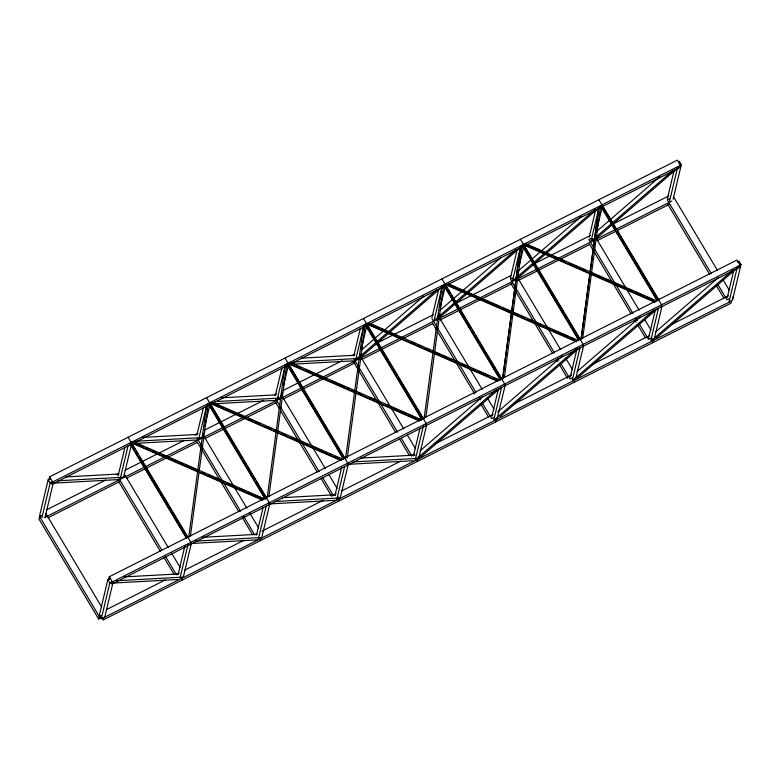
<?xml version="1.0" encoding="UTF-8"?>
<svg xmlns="http://www.w3.org/2000/svg" width="780" height="780" viewBox="0 0 780 780"><rect width="100%" height="100%" fill="white"/><g stroke="black" fill="none" stroke-linecap="round" stroke-linejoin="round"><path stroke-width="1.17" d="M188.701 537.391L206.661 404.566M190.369 536.406L208.338 403.591M267.16 497.806L285.119 364.981M268.837 496.821L286.796 364.006M345.618 458.221L363.577 325.397M347.266 457.899L365.255 324.421M424.076 418.636L442.046 285.811M425.89 417.105L443.723 284.827M502.544 379.041L520.377 246.763M502.671 378.505L520.504 246.226M504.348 377.52L522.181 245.242M581.002 339.456L598.835 207.178M581.129 338.92L598.962 206.641M582.679 338.481L600.639 205.657M49.92 478.852L48.175 479.729L39.663 515.483L40.657 517.14M41.672 515.512L39.604 516.555L39 519.09L98.66 618.998L100.718 617.965M49.111 479.037L49.637 476.824L677.332 160.144L680.413 165.301L679.887 167.515L602.492 206.564M41.925 517.657L50.164 483.064L48.175 479.729M132.805 443.537L52.192 484.204L52.718 481.991L49.637 476.824M45.133 517.052L53.099 483.61M118.121 475.898L124.985 447.067M120.383 478.072L128.076 445.78M123.601 477.467L131.566 444.025M110.448 578.321L107.835 579.637L99.313 615.391L101.303 618.716L103.048 617.838M98.66 618.998L99.265 616.463L39.604 516.555M108.761 578.945L109.297 576.732L736.983 260.042L740.064 265.21L739.538 267.423L111.852 584.113L112.379 581.899L109.297 576.732M101.303 618.716L109.824 582.962L107.835 579.637M103.331 619.856L103.857 617.643L731.552 300.963L731.026 303.176L103.331 619.856L102.102 617.799M104.793 616.96L112.759 583.518M196.852 435.152L203.453 407.472M198.841 438.487L206.261 407.345M202.332 436.722L203.161 433.261M204.809 426.348L209.752 405.59M178.054 574.645L184.918 545.815M180.043 577.98L188.009 544.538M181.789 580.271L182.325 578.058M190.31 544.528L190.837 542.305L187.756 537.147M183.251 577.375L191.5 542.773M275.32 395.567L281.911 367.887M277.036 400.052L285.002 366.61M280.79 397.137L281.892 392.525M283.54 385.603L288.21 366.005M256.513 535.06L263.104 507.38M258.229 539.545L266.194 506.103M260.257 540.686L260.783 538.473M268.769 504.943L269.295 502.72L266.214 497.562M261.992 536.63L269.958 503.188M353.779 355.982L360.37 328.302M355.495 360.467L363.46 327.025M358.985 358.702L360.077 354.091M361.452 348.328L366.951 325.26M334.971 495.476L341.572 467.795M336.687 499.96L344.653 466.518M338.715 501.101L339.241 498.888L338.013 496.821M347.236 465.358L347.763 463.135L344.682 457.977M340.177 498.196L348.416 463.603M431.964 317.548L438.565 289.877M434.226 319.722L441.919 287.44M437.444 319.118L438.818 313.355M440.193 307.593L445.136 286.835M413.439 455.89L420.03 428.21M415.155 460.375L423.394 425.773M417.173 461.516L417.709 459.303M425.695 425.773L426.221 423.55L423.14 418.392M418.636 458.611L426.601 425.168M510.432 277.963L517.296 249.132M512.694 280.137L520.387 247.855M516.175 278.382L516.731 276.071M519.197 265.697L523.594 247.24M491.897 416.305L498.488 388.625M493.886 419.63L501.579 387.348M495.641 421.931L496.168 419.718M504.153 386.178L504.68 383.965L501.599 378.807M497.094 419.026L505.342 384.433M589.163 237.227L595.754 209.547M591.152 240.552L598.572 209.42M594.916 237.647L595.462 235.336M597.109 228.413L602.062 207.655M570.356 376.72L576.956 349.04M572.344 380.045L580.037 347.763M574.1 382.346L574.626 380.133M582.621 346.593L583.148 344.38L580.067 339.222M575.835 378.29L583.528 345.998M667.349 198.793L674.222 169.962M669.611 200.967L677.586 167.524M673.101 199.212L681.34 164.609L679.351 161.284M648.55 338.286L655.142 310.606M650.812 340.46L658.505 308.178M652.558 342.761L653.084 340.548L651.856 338.481M661.079 307.008L661.606 304.795L658.525 299.637M654.293 338.705L661.986 306.413M727.282 297.55L733.873 269.87M728.998 302.026L737.236 267.433M732.537 299.189L733.142 296.654M737.266 262.07L739.011 261.193L741 264.517L732.478 300.271L729.865 301.587M361.394 350.084L423.647 296.166M356.967 358.966L436.625 289.975M361.169 357.035L441.733 287.245M439.852 310.498L501.199 257.371M435.435 319.381L515.999 249.6M438.711 318.24L520.201 247.66M518.31 270.913L581.49 216.197M512.977 280.585L595.374 209.216M518.086 277.856L598.66 208.075M595.861 232.128L659.948 176.611M591.435 241L672.925 170.43M596.554 238.27L678.034 167.7M420.127 450.791L482.391 396.864M416.627 458.874L496.285 389.883M419.903 457.733L501.394 387.153M497.679 411.996L562.682 355.69M494.169 420.079L576.576 348.709M500.204 416.559L579.852 347.568M577.054 371.621L640.224 316.904M572.637 380.494L654.118 309.923M577.746 377.764L657.404 308.773M655.512 332.026L718.692 277.31M652.012 340.119L732.586 270.338M656.204 338.179L740.434 265.229M48.506 479.983L50.388 478.471M52.377 481.806L50.495 483.308L118.034 479.612M108.166 579.891L110.048 578.38M112.037 581.714L110.156 583.216L177.684 579.511M50.164 483.064L51.909 482.177M679.604 165.496L681.34 164.609M52.718 481.991L680.413 165.301M134.95 442.445L209.118 405.034L209.644 402.811L206.564 397.654M210.191 404.488L287.576 365.45M288.649 364.904L366.034 325.865L366.561 323.642L363.48 318.484M367.107 325.319L444.502 286.279L445.029 284.056L441.948 278.899M448.802 284.105L522.961 246.685M524.033 246.149L601.419 207.1L601.946 204.886L598.865 199.729M46.498 509.867L105.612 480.041M116.356 474.62L118.511 473.528M124.956 470.281L184.07 440.456M194.815 435.026L198.042 433.407M204.496 430.151L263.611 400.325M274.355 394.904L276.5 393.822M282.955 390.565L314.125 374.839M316.27 373.756L342.069 360.74M351.741 355.856L354.968 354.227M375.385 343.931L392.584 335.254M394.738 334.171L433.427 314.642M452.77 304.882L510.812 275.603M534.456 263.669L590.353 235.472M610.769 225.176L668.811 195.887M512.441 278.002L510.374 279.045L554.492 352.93M590.899 238.417L588.832 239.46L614.933 283.169M669.357 198.832L667.3 199.875L711.418 273.76M44.207 517.735L671.892 201.055M47.97 517.783L119.984 481.455M126.438 478.198L197.369 442.406M204.896 438.613L276.91 402.285M283.354 399.029L355.368 362.69M361.822 359.444L432.754 323.651M440.281 319.858L512.294 283.52M518.739 280.273L558.509 260.208M560.664 259.126L589.68 244.481M597.207 240.689L615.478 231.465M617.624 230.383L669.221 204.35M109.824 582.962L111.569 582.085M739.255 265.405L741 264.517M112.379 581.899L740.064 265.21M106.148 609.775L165.262 579.95M176.017 574.519L179.234 572.9M184.616 570.19L243.73 540.365M254.475 534.934L256.62 533.851M262.002 531.141L323.261 500.233M331.861 495.895L336.16 493.72M341.533 491.01L400.647 461.185M411.401 455.764L414.619 454.135M435.045 443.84L493.087 414.55M512.431 404.791L571.545 374.965M591.971 364.669L648.931 335.927M671.502 324.538L728.471 295.796M99.265 616.463L101.322 615.42M493.633 417.495L491.566 418.538L482.245 402.928M572.091 377.91L570.034 378.953L560.713 363.344M650.559 338.325L648.492 339.368L639.171 323.749M729.017 298.74L726.95 299.773L717.629 284.164M301.187 358.166L354.247 355.261M293.524 362.027L357.445 358.517M293.114 364.162L353.418 360.848M221.52 397.819L275.788 394.846M215.066 401.612L280.186 398.044M209.83 404.011L212.248 403.874M214.656 403.748L276.159 400.374M143.052 437.404L197.32 434.431M135.398 441.265L201.727 437.629M132.581 443.527L197.701 439.959M360.838 458.075L415.106 455.101M65.803 476.921L118.862 474.016M353.184 461.935L417.095 458.425M347.948 464.334L413.069 460.756M58.139 480.782L123.26 477.214M282.38 497.659L335.439 494.754M274.726 501.52L339.846 497.952M269.49 503.919L335.819 500.282M202.712 537.313L256.981 534.339M195.059 541.174L261.378 537.537M191.032 543.504L257.351 539.867M124.254 576.898L178.522 573.924M116.59 580.759L182.92 577.122M525.389 243.545L656.828 300.944M526.373 244.569L528.606 245.544M530.829 246.519L540.862 250.897M543.085 251.872L546.429 253.325M548.652 254.299L550.885 255.274M554.219 256.737L558.675 258.677M560.908 259.652L564.252 261.115M569.819 263.543L576.498 266.458M578.731 267.433L585.409 270.358M593.209 273.76L603.233 278.138M605.465 279.113L608.8 280.566M611.033 281.541L613.255 282.516M616.6 283.978L626.623 288.356M628.856 289.322L632.19 290.784M634.423 291.759L644.446 296.137M646.669 297.112L653.357 300.027M523.673 244.345L655.102 301.753M523.546 244.891L654.976 302.299M448.042 283.618L578.37 340.529M449.026 284.642L455.715 287.557M457.938 288.532L464.627 291.457M466.849 292.422L473.538 295.347M475.761 296.322L482.45 299.237M484.673 300.212L488.017 301.665M490.24 302.64L500.263 307.018M502.495 307.993L505.84 309.455M508.063 310.43L510.296 311.395M513.63 312.858L518.086 314.808M520.318 315.773L523.653 317.236M529.23 319.663L532.565 321.126M538.142 323.564L541.476 325.016M543.709 325.991L550.387 328.906M552.62 329.881L555.955 331.344M558.188 332.319L568.21 336.697M570.443 337.672L573.778 339.125M446.326 284.417L576.644 341.338M446.199 284.963L576.517 341.884M368.472 322.715L499.902 380.113M369.457 323.739L379.48 328.117M381.703 329.092L385.047 330.554M387.28 331.529L397.303 335.907M399.526 336.872L402.87 338.335M410.67 341.738L415.126 343.688M417.349 344.662L420.693 346.115M426.26 348.553L429.604 350.015M435.172 352.443L441.851 355.358M444.083 356.333L447.427 357.796M449.651 358.771L451.883 359.736M455.218 361.198L459.673 363.148M461.906 364.123L465.241 365.576M467.473 366.551L470.818 368.014M473.041 368.979L475.273 369.954M478.608 371.416L483.064 373.357M485.296 374.332L488.641 375.794M494.208 378.222L498.664 380.172M366.746 323.524L498.186 380.923M366.619 324.061L496.938 380.981M290.004 362.3L421.444 419.698M290.989 363.324L294.333 364.786M296.566 365.761L299.9 367.224M305.477 369.652L312.156 372.567M314.379 373.542L321.067 376.467M323.29 377.432L326.635 378.895M332.202 381.322L338.89 384.248M341.113 385.223L344.458 386.675M346.681 387.65L348.913 388.625M352.258 390.088L356.714 392.028M358.936 393.003L362.281 394.465M370.081 397.868L374.527 399.808M376.76 400.784L380.104 402.246M385.671 404.674L389.015 406.136M391.238 407.111L397.927 410.026M400.15 411.002L406.828 413.917M409.061 414.892L412.406 416.354M414.628 417.329L421.317 420.244M289.399 363.587L419.718 420.508M289.273 364.133L419.591 421.054M211.546 401.885L342.985 459.284M213.642 403.397L218.098 405.346M220.33 406.322L223.665 407.774M225.898 408.749L235.921 413.127M238.153 414.102L241.488 415.565M243.721 416.53L245.944 417.505M249.288 418.967L253.744 420.917M255.967 421.882L259.311 423.345M267.111 426.748L271.567 428.698M282.701 433.563L286.046 435.016M291.613 437.453L298.301 440.369M300.524 441.344L303.869 442.806M306.091 443.781L308.324 444.746M311.668 446.209L321.691 450.587M323.915 451.561L327.259 453.024M329.482 453.989L331.715 454.964M335.059 456.427L339.514 458.367M209.83 402.694L341.26 460.093M209.693 403.231L341.133 460.639M133.088 441.47L264.517 498.869M135.184 442.981L138.528 444.444M140.751 445.419L142.984 446.394M146.318 447.847L150.774 449.797M153.007 450.772L156.351 452.224M161.918 454.662L168.597 457.577M170.83 458.552L177.508 461.467M179.741 462.442L183.076 463.905M185.309 464.88L195.332 469.258M203.131 472.66L205.355 473.635M208.699 475.088L213.155 477.038M215.377 478.013L218.722 479.466M226.522 482.878L230.977 484.819M233.201 485.794L236.545 487.256M238.768 488.231L245.456 491.147M247.679 492.122L263.279 498.927M131.362 442.279L262.802 499.678M131.235 442.816L262.665 500.224M673.491 196.745L717.61 270.64M723.197 280L729.417 290.413M667.933 204.487L709.566 274.219M716.401 285.665L723.859 298.155M602.111 204.886L658.661 299.598M601.984 205.432L616.278 229.369M617.516 231.455L619.388 234.575M620.626 236.652L658.534 300.134M600.785 205.559L657.335 300.261M600.658 206.105L657.208 300.807M595.647 237.374L639.142 310.226M644.738 319.585L650.949 329.998M592.196 238.573L593.434 240.64M616.181 285.246L632.96 313.346M636.061 318.552L637.309 320.629M589.475 244.072L611.842 281.541M613.09 283.618L631.108 313.804M634.832 320.044L636.08 322.13M637.942 325.25L645.401 337.74M523.653 244.471L580.203 339.183M520.406 239.314L523.487 244.471M523.526 245.018L554.59 297.053M555.838 299.14L557.7 302.26M558.948 304.337L563.92 312.663M565.159 314.75L567.021 317.869M568.269 319.946L578.828 337.642M522.327 245.144L578.877 339.846M522.2 245.69L578.75 340.392M517.803 278.002L560.683 349.81M565.656 358.137L572.491 369.584M557.602 358.137L558.841 360.214M511.007 283.657L552.649 353.389M556.374 359.629L557.622 361.715M559.484 364.835L567.557 378.368M445.195 284.056L501.745 378.768M445.682 285.646L446.93 287.723M448.168 289.809L450.031 292.929M451.279 295.015L464.948 317.909M466.186 319.985L471.159 328.312M472.407 330.398L474.269 333.518M475.507 335.595L480.48 343.921M481.728 346.008L483.59 349.128M484.828 351.215L500.994 378.271M443.869 284.729L500.419 379.431M443.732 285.275L500.282 379.977M438.721 316.543L468.556 366.502M469.794 368.579L482.225 389.395M487.198 397.722L494.032 409.168M431.915 318.63L476.034 392.515M479.144 397.722L480.382 399.799M432.549 323.252L474.805 394.017M481.016 404.42L488.475 416.91M366.727 323.651L423.277 418.353M366.6 324.188L387.728 359.57M388.976 361.657L390.839 364.777M392.077 366.863L397.049 375.18M398.297 377.267L423.15 418.899M365.401 324.314L421.951 419.016M365.274 324.86L421.824 419.562M360.886 357.172L403.757 428.981M407.491 435.22L415.565 448.753M356.811 357.328L358.049 359.395M354.071 359.258L379.548 401.924M380.796 404.001L397.576 432.101M401.3 438.35L411.86 456.037M353.467 361.793L376.457 400.296M377.705 402.382L395.723 432.559M399.448 438.808L409.393 455.452M288.269 363.236L344.819 457.938M285.022 358.069L288.103 363.226M288.142 363.773L313.619 406.448M314.857 408.525L344.692 458.484M286.942 363.899L343.493 458.601M286.816 364.445L343.366 459.147M281.804 395.714L325.299 468.565M329.023 474.805L337.106 488.339M278.353 396.913L279.591 398.98M275.613 398.843L319.108 471.685M322.842 477.935L332.777 494.588M275.623 402.421L279.357 408.661M280.595 410.748L297.999 439.881M299.237 441.967L317.265 472.144M320.99 478.394L331.558 496.08M209.81 402.821L266.36 497.523M209.674 403.357L236.399 448.11M237.637 450.197L242.609 458.523M243.857 460.6L245.72 463.72M246.968 465.806L251.93 474.133M253.178 476.209L255.04 479.329M256.288 481.416L266.224 498.069M208.484 403.484L265.648 499.229M208.348 404.03L264.898 498.732M203.336 435.298L233.171 485.257M234.409 487.334L246.841 508.15M249.941 513.357L258.648 527.923M197.145 438.428L240.649 511.27M243.76 516.477L254.319 534.173M197.165 442.006L238.797 511.729M242.531 517.978L252.476 534.632M131.342 442.406L188.516 538.151M128.095 437.239L131.176 442.406M131.216 442.952L134.94 449.192M136.188 451.269L138.05 454.399M139.298 456.476L159.178 489.781M160.426 491.858L162.289 494.978M163.527 497.065L168.499 505.391M169.748 507.468L171.61 510.598M172.848 512.675L187.142 536.611M130.016 443.069L186.566 537.781M129.889 443.615L186.439 538.317M124.254 473.85L168.373 547.736M171.483 552.942L180.18 567.508M118.687 478.013L161.567 549.822M165.292 556.062L176.475 574.792M118.706 481.591L160.339 551.314M164.063 557.563L174.008 574.216M50.953 482.137L52.192 484.204M45.796 513.435L101.722 607.093"/></g></svg>
